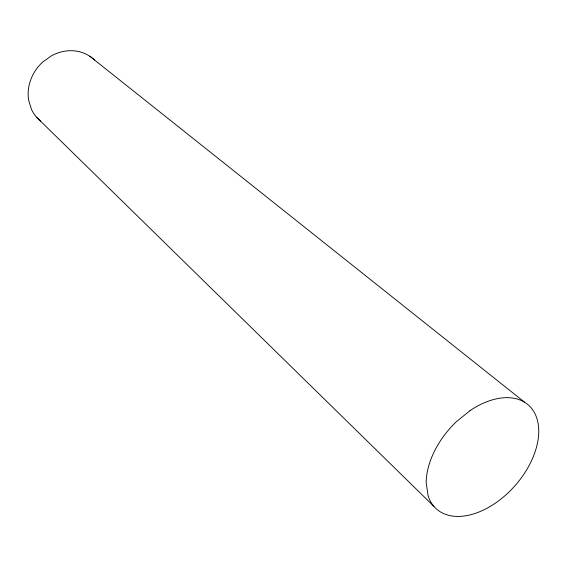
<?xml version="1.0" encoding="UTF-8"?>
<svg xmlns="http://www.w3.org/2000/svg" width="567" height="567" viewBox="0 0 567 567"><rect width="100%" height="100%" fill="white"/><g stroke="black" fill="none" stroke-linecap="round" stroke-linejoin="round"><path stroke-width="0.85" d="M89.877 56.289L524.603 402.237M36.827 117.489L433.854 506.338M40.583 121.04A40.753 36.217 -48.5 0 1 31.532 109.523L28.626 100.139A40.753 36.217 -48.5 0 1 42.773 61.987L51.54 55.75A40.753 36.217 -48.5 0 1 94.576 60.088M470.128 410.551L455.918 422.11A69.387 43.361 -48.5 0 0 426.193 482.829L428.149 495.99A69.387 43.361 -48.5 0 0 496.373 502.461A69.387 43.361 -48.5 0 0 537.183 419.417A69.387 43.361 -48.5 0 0 470.128 410.551"/></g></svg>
